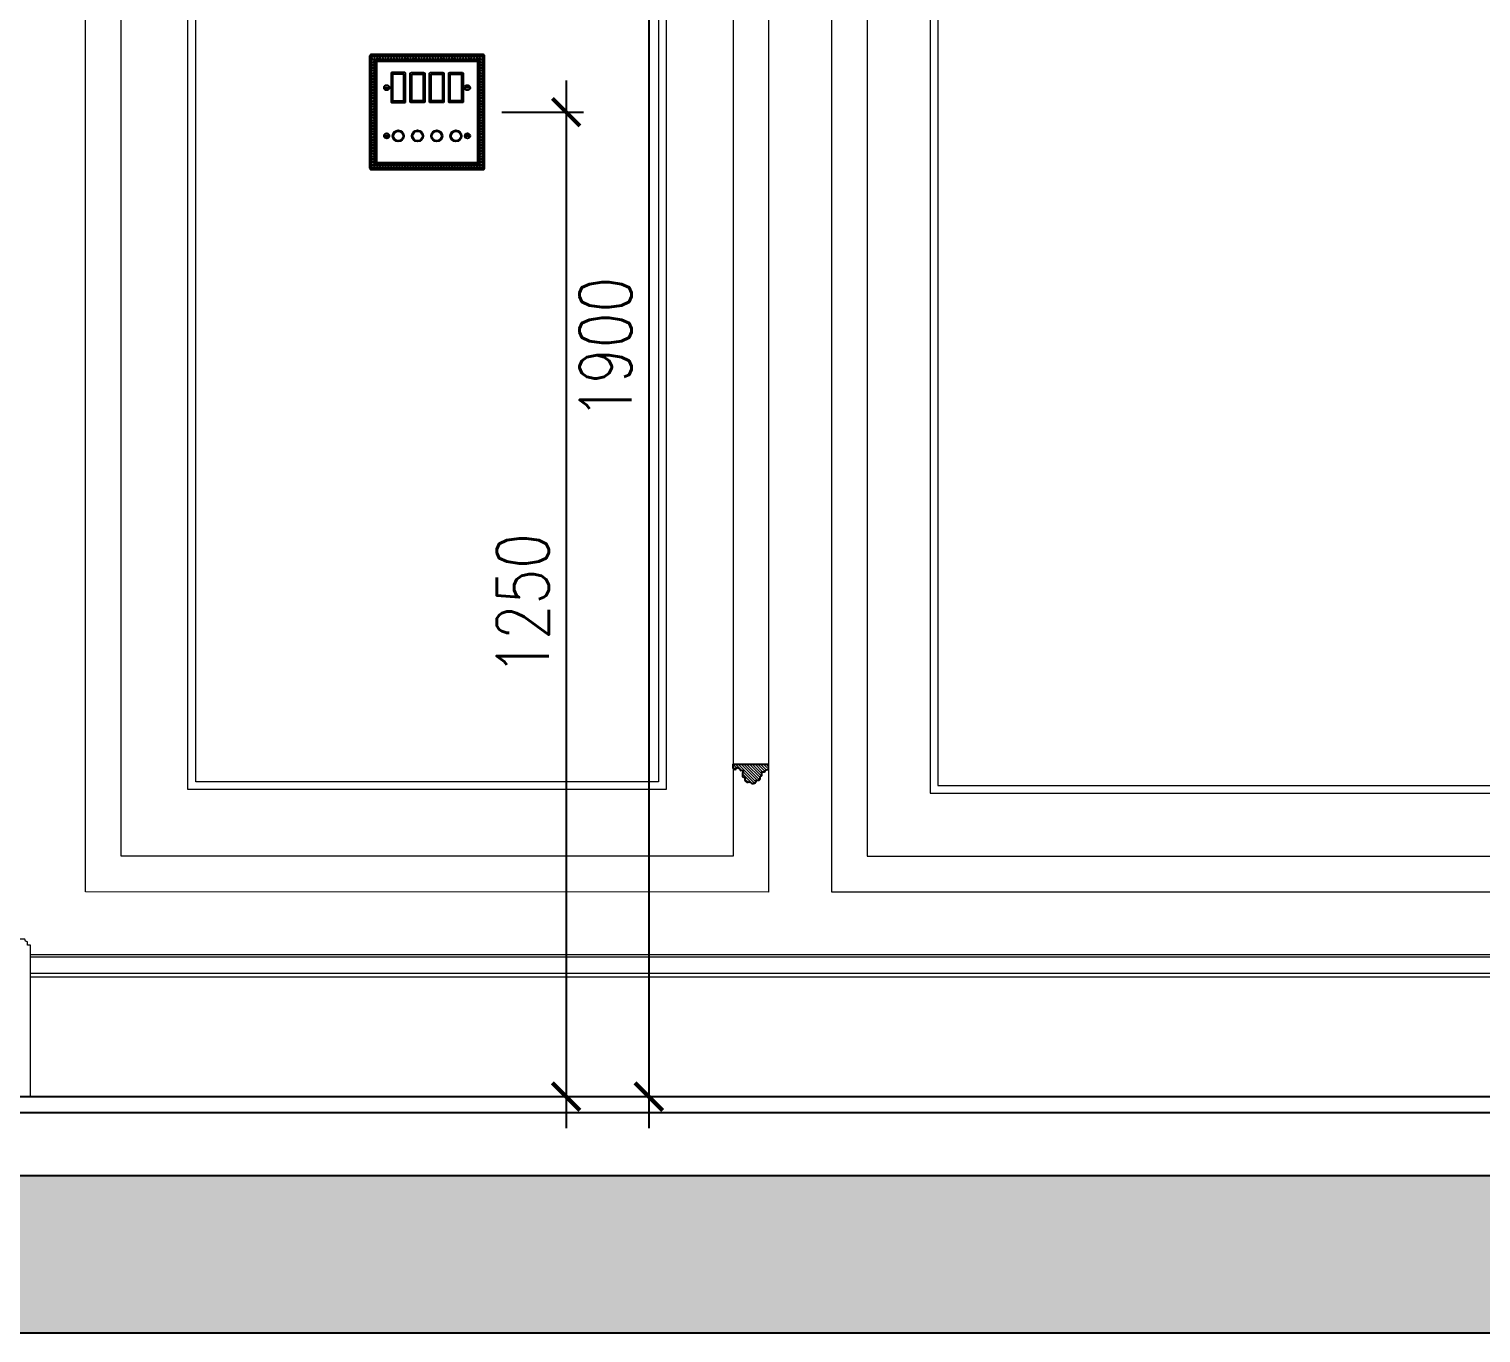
# Model space of a CAD drawing. Header units: millimetres. Extents: x -10942 to 92711, y -16583 to 30009.
# Drawn here: x 44933 to 46776, y 18562 to 20217 of the extents above; entities that cross this region are included whole.
import ezdxf

# ---------------------------------------------------------------- set-up
doc = ezdxf.new("R2010")
doc.units = ezdxf.units.MM
doc.header["$LTSCALE"] = 1000
doc.header["$MEASUREMENT"] = 0
doc.linetypes.add('DASHED', pattern=[0.75, 0.5, -0.25])
doc.linetypes.add('HIDDEN', pattern=[0.375, 0.25, -0.125])
for name, color, linetype in [('A-DIM', 9, 'Continuous'), ('A-Hidden', 8, 'HIDDEN'), ('Layer1', 1, 'Continuous'), ('Layer3', 3, 'Continuous'), ('Layer7', 8, 'Continuous'), ('WOOD', 23, 'Continuous'), ('WOOD 01', 34, 'Continuous')]:
    doc.layers.add(name, color=color, linetype=linetype)
for name, color, linetype, lineweight in [('DIM 2', 3, 'Continuous', 18), ('Fabric', 253, 'Continuous', 0), ('GRC', 41, 'Continuous', 0)]:
    doc.layers.add(name, color=color, linetype=linetype, lineweight=lineweight)
doc.styles.add('ST9', font='romans.shx', dxfattribs={"width": 0.8})
doc.dimstyles.new('DIM-20', dxfattribs={"dimscale": 1000, "dimtxt": 0.044, "dimasz": 0.035, "dimexe": 0.022, "dimexo": 0.022, "dimgap": 0.022, "dimtad": 1, "dimdec": 0, "dimzin": 0, "dimdsep": 46, "dimtxsty": 'ST9', "dimblk1": 'ARCHTICK', "dimblk2": 'ARCHTICK', "dimsah": 1, "dimcen": 0.088, "dimdle": 0.04, "dimclrd": 256, "dimclre": 256, "dimclrt": 3, "dimadec": 0, "dimazin": 0, "dimtfac": 1, "dimtdec": 0, "dimtix": 1, "dimtofl": 0, "dimtmove": 1, "dimatfit": 3, "dimldrblk": 'CLOSED', "dimfxl": 1, "dimtolj": 1, "dimtzin": 0, "dimarcsym": 0})

# ---------------------------------------------------------------- blocks, each defined once
blk = doc.blocks.new('8 gang wandsworth')
at = {"layer": 'Layer7', "color": 1}
for p, q in [((88639.5, 79187.6), (88646.1, 79187.6)), ((88639.5, 79187), (88646.1, 79187)), ((88748.6, 79187.6), (88742, 79187.6)), ((88748.6, 79187), (88742, 79187)), ((88639.5, 79126.4), (88646.1, 79126.4)), ((88639.5, 79125.9), (88646.1, 79125.9)), ((88748.6, 79126.4), (88742, 79126.4)), ((88748.6, 79125.9), (88742, 79125.9))]:
    blk.add_line(p, q, dxfattribs=at)
for points in [[(88623.1, 79083.3), (88765.1, 79083.3, 0.414214), (88767.1, 79085.3), (88767.1, 79227.3, 0.414214), (88765.1, 79229.3), (88623.1, 79229.3, 0.414214), (88621.1, 79227.3), (88621.1, 79085.3, 0.414214)], [(88630.1, 79222.8), (88758.1, 79222.8, -0.414214), (88760.1, 79220.8), (88760.1, 79091.8, -0.414214), (88758.1, 79089.8), (88630.1, 79089.8, -0.414214), (88628.1, 79091.8), (88628.1, 79220.8, -0.414214)], [(88665.7, 79206.4), (88649.3, 79206.4, 0.414214), (88648.3, 79205.4), (88648.3, 79169.4, 0.414214), (88649.3, 79168.4), (88665.7, 79168.4, 0.414214), (88666.7, 79169.4), (88666.7, 79205.4, 0.414214)], [(88673.7, 79206.4), (88690.1, 79206.4, -0.414214), (88691.1, 79205.4), (88691.1, 79169.4, -0.414214), (88690.1, 79168.4), (88673.7, 79168.4, -0.414214), (88672.7, 79169.4), (88672.7, 79205.4, -0.414214)], [(88698.1, 79206.4), (88714.5, 79206.4, -0.414214), (88715.5, 79205.4), (88715.5, 79169.4, -0.414214), (88714.5, 79168.4), (88698.1, 79168.4, -0.414214), (88697.1, 79169.4), (88697.1, 79205.4, -0.414214)], [(88722.5, 79206.4), (88738.9, 79206.4, -0.414214), (88739.9, 79205.4), (88739.9, 79169.4, -0.414214), (88738.9, 79168.4), (88722.5, 79168.4, -0.414214), (88721.5, 79169.4), (88721.5, 79205.4, -0.414214)]]:
    blk.add_lwpolyline(points, format="xyb", close=True, dxfattribs=at)
for points in [[(88623.1, 79085.3), (88765.1, 79085.3), (88765.1, 79227.3), (88623.1, 79227.3)], [(88630.1, 79220.8), (88758.1, 79220.8), (88758.1, 79091.8), (88630.1, 79091.8)], [(88664.7, 79204.4), (88650.3, 79204.4), (88650.3, 79170.4), (88664.7, 79170.4)], [(88674.7, 79204.4), (88689.1, 79204.4), (88689.1, 79170.4), (88674.7, 79170.4)], [(88699.1, 79204.4), (88713.5, 79204.4), (88713.5, 79170.4), (88699.1, 79170.4)], [(88723.5, 79204.4), (88737.9, 79204.4), (88737.9, 79170.4), (88723.5, 79170.4)]]:
    blk.add_lwpolyline(points, close=True, dxfattribs=at)
for centre, radius in [((88625.3, 79221.2), 1.74), ((88625.6, 79225), 1.74), ((88629.1, 79225), 1.74), ((88632.6, 79225), 1.74), ((88636.1, 79225), 1.74), ((88639.6, 79225), 1.74), ((88643.1, 79225), 1.74), ((88646.6, 79225), 1.74), ((88650.2, 79225), 1.74), ((88653.7, 79225), 1.74), ((88657.2, 79225), 1.74), ((88660.7, 79225), 1.74), ((88664.2, 79225), 1.74), ((88667.7, 79225), 1.74), ((88671.2, 79225), 1.74), ((88674.7, 79225), 1.74), ((88678.3, 79225), 1.74), ((88681.8, 79225), 1.74), ((88685.3, 79225), 1.74), ((88688.8, 79225), 1.74), ((88692.3, 79225), 1.74), ((88695.8, 79225), 1.74), ((88699.3, 79225), 1.74), ((88702.9, 79225), 1.74), ((88706.4, 79225), 1.74), ((88709.9, 79225), 1.74), ((88713.4, 79225), 1.74), ((88716.9, 79225), 1.74), ((88720.4, 79225), 1.74), ((88723.9, 79225), 1.74), ((88727.4, 79225), 1.74), ((88731, 79225), 1.74), ((88734.5, 79225), 1.74), ((88738, 79225), 1.74), ((88741.5, 79225), 1.74), ((88745, 79225), 1.74), ((88748.5, 79225), 1.74), ((88752, 79225), 1.74), ((88755.5, 79225), 1.74), ((88759.1, 79225), 1.74), ((88762.6, 79225), 1.74), ((88762.8, 79221.2), 1.74), ((88625.3, 79217.7), 1.74), ((88625.3, 79214.2), 1.74), ((88625.3, 79210.7), 1.74), ((88625.3, 79207.2), 1.74), ((88625.3, 79203.7), 1.74), ((88762.8, 79217.7), 1.74), ((88762.8, 79214.2), 1.74), ((88762.8, 79210.7), 1.74), ((88762.8, 79207.2), 1.74), ((88762.8, 79203.7), 1.74), ((88625.3, 79200.2), 1.74), ((88625.3, 79196.7), 1.74), ((88625.3, 79193.1), 1.74), ((88625.3, 79189.6), 1.74), ((88625.3, 79186.1), 1.74), ((88625.3, 79182.6), 1.74), ((88642.8, 79187.3), 3.3), ((88745.3, 79187.3), 3.3), ((88762.8, 79200.2), 1.74), ((88762.8, 79196.7), 1.74), ((88762.8, 79193.1), 1.74), ((88762.8, 79189.6), 1.74), ((88762.8, 79186.1), 1.74), ((88762.8, 79182.6), 1.74), ((88625.3, 79179.1), 1.74), ((88625.3, 79175.6), 1.74), ((88625.3, 79172.1), 1.74), ((88625.3, 79168.6), 1.74), ((88625.3, 79165), 1.74), ((88762.8, 79179.1), 1.74), ((88762.8, 79175.6), 1.74), ((88762.8, 79172.1), 1.74), ((88762.8, 79168.6), 1.74), ((88762.8, 79165), 1.74), ((88625.3, 79161.5), 1.74), ((88625.3, 79158), 1.74), ((88625.3, 79154.5), 1.74), ((88625.3, 79151), 1.74), ((88625.3, 79147.5), 1.74), ((88762.8, 79161.5), 1.74), ((88762.8, 79158), 1.74), ((88762.8, 79154.5), 1.74), ((88762.8, 79151), 1.74), ((88762.8, 79147.5), 1.74), ((88625.3, 79144), 1.74), ((88625.3, 79140.5), 1.74), ((88625.3, 79136.9), 1.74), ((88625.3, 79133.4), 1.74), ((88625.3, 79129.9), 1.74), ((88642.8, 79126.1), 3.3), ((88657.5, 79126), 7.21), ((88657.5, 79126), 6.21), ((88681.9, 79126), 7.21), ((88681.9, 79126), 6.21), ((88706.3, 79126), 7.21), ((88706.3, 79126), 6.21), ((88730.7, 79126), 7.21), ((88730.7, 79126), 6.21), ((88745.3, 79126.1), 3.3), ((88762.8, 79144), 1.74), ((88762.8, 79140.5), 1.74), ((88762.8, 79136.9), 1.74), ((88762.8, 79133.4), 1.74), ((88762.8, 79129.9), 1.74), ((88625.3, 79126.4), 1.74), ((88625.3, 79122.9), 1.74), ((88625.3, 79119.4), 1.74), ((88625.3, 79115.9), 1.74), ((88625.3, 79112.3), 1.74), ((88625.3, 79108.8), 1.74), ((88762.8, 79126.4), 1.74), ((88762.8, 79122.9), 1.74), ((88762.8, 79119.4), 1.74), ((88762.8, 79115.9), 1.74), ((88762.8, 79112.3), 1.74), ((88762.8, 79108.8), 1.74), ((88625.3, 79105.3), 1.74), ((88625.3, 79101.8), 1.74), ((88625.3, 79098.3), 1.74), ((88625.3, 79094.8), 1.74), ((88625.3, 79091.3), 1.74), ((88762.8, 79105.3), 1.74), ((88762.8, 79101.8), 1.74), ((88762.8, 79098.3), 1.74), ((88762.8, 79094.8), 1.74), ((88762.8, 79091.3), 1.74), ((88625.3, 79087.8), 1.74), ((88629.1, 79087.5), 1.74), ((88632.6, 79087.5), 1.74), ((88636.1, 79087.5), 1.74), ((88639.6, 79087.5), 1.74), ((88643.1, 79087.5), 1.74), ((88646.6, 79087.5), 1.74), ((88650.2, 79087.5), 1.74), ((88653.7, 79087.5), 1.74), ((88657.2, 79087.5), 1.74), ((88660.7, 79087.5), 1.74), ((88664.2, 79087.5), 1.74), ((88667.7, 79087.5), 1.74), ((88671.2, 79087.5), 1.74), ((88674.7, 79087.5), 1.74), ((88678.3, 79087.5), 1.74), ((88681.8, 79087.5), 1.74), ((88685.3, 79087.5), 1.74), ((88688.8, 79087.5), 1.74), ((88692.3, 79087.5), 1.74), ((88695.8, 79087.5), 1.74), ((88699.3, 79087.5), 1.74), ((88702.9, 79087.5), 1.74), ((88706.4, 79087.5), 1.74), ((88709.9, 79087.5), 1.74), ((88713.4, 79087.5), 1.74), ((88716.9, 79087.5), 1.74), ((88720.4, 79087.5), 1.74), ((88723.9, 79087.5), 1.74), ((88727.4, 79087.5), 1.74), ((88731, 79087.5), 1.74), ((88734.5, 79087.5), 1.74), ((88738, 79087.5), 1.74), ((88741.5, 79087.5), 1.74), ((88745, 79087.5), 1.74), ((88748.5, 79087.5), 1.74), ((88752, 79087.5), 1.74), ((88755.5, 79087.5), 1.74), ((88759.1, 79087.5), 1.74), ((88762.8, 79087.8), 1.74)]:
    blk.add_circle(centre, radius, dxfattribs=at)
blk = doc.blocks.new('RMF1342 sect')
at = {"layer": 'GRC', "lineweight": 0}
h = blk.add_hatch(dxfattribs=at)
h.set_pattern_fill('ANSI31,_O', color=256, scale=20)
h.set_pattern_definition([(45, (0, 0), (-1.76776695, 1.76776695), [])])
edge = h.paths.add_edge_path()
edge.add_line((-2713.2, -6244.9), (-2713.2, -6289.9))
edge.add_line((-2713.2, -6289.9), (-2709.3, -6289.9))
edge.add_arc((-2709.2, -6287.6), 2.21, 268.0946, 451.9054)
edge.add_arc((-2704.2, -6285.4), 5.06, 107.1893, 180.7657, ccw=False)
edge.add_line((-2705.7, -6280.5), (-2705.8, -6276.7))
edge.add_arc((-2700.2, -6263.1), 14.7, 247.8031, 278.2392)
edge.add_arc((-2701.5, -6273.6), 5.26, 310.2868, 351.5465)
edge.add_arc((-2694.4, -6271.1), 3.79, 240.6284, 403.9176)
edge.add_arc((-2693.2, -6264.5), 4.24, 291.1771, 452.4369)
edge.add_line((-2693.4, -6260.3), (-2693.4, -6256.8))
edge.add_arc((-2697.1, -6260.1), 4.98, 42.2863, 93.2734)
edge.add_arc((-2702.2, -6257.5), 5.36, 26.22, 55.8652)
edge.add_line((-2699.2, -6253.1), (-2704, -6253.1))
edge.add_line((-2704, -6253.1), (-2704, -6251.1))
edge.add_line((-2704, -6251.1), (-2704, -6249.8))
edge.add_arc((-2701.7, -6245), 5.33, 178.1119, 243.5872, ccw=False)
edge.add_arc((-2710.1, -6018.5), 226.4, 269.2109, 270.7891, ccw=False)
at = {"layer": 'Layer1'}
blk.add_lwpolyline([(-2713.2, -6244.9), (-2713.2, -6289.9), (-2709.3, -6289.9, 1.033821), (-2709.3, -6285.4, -0.332541), (-2705.7, -6280.5, 5.146619), (-2705.7, -6280.5), (-2705.8, -6276.7, 0.133589), (-2698.1, -6277.7, 0.182), (-2696.3, -6274.4, 0.863857), (-2691.7, -6268.5, 0.848511), (-2693.4, -6260.3), (-2693.4, -6256.8, 0.226218), (-2697.4, -6255.2, 0.130078), (-2699.2, -6253.1), (-2704, -6253.1), (-2704, -6251.1), (-2704, -6251.1), (-2704, -6249.8, -0.293725), (-2707, -6244.9, -0.006887)], format="xyb", close=True, dxfattribs=at)
blk = doc.blocks.new('WD-13 NEW')
at = {"layer": 'WOOD', "lineweight": 0}
blk.add_line((371461.5, 109262.9), (373361.2, 109262.9), dxfattribs=at)
blk.add_lwpolyline([(371475.2, 109262.9), (371475.2, 109262.9), (371475.2, 109455.3), (371479, 109455.3), (371479, 109459.3, 0.423814), (371482.5, 109462.9), (371482.5, 109462.9), (371610.5, 109462.9, 0.430156), (371614.1, 109459.3), (371614.1, 109455.3), (371615.5, 109455.3), (371615.5, 109262.9), (371475.2, 109262.9)], format="xyb", dxfattribs=at)
blk = doc.blocks.new('_ARCHTICK')
at = {"color": 0, "linetype": 'ByBlock', "const_width": 0.15}
blk.add_lwpolyline([(-0.5, -0.5), (0.5, 0.5)], dxfattribs=at)
blk = doc.blocks.new('*D227')
at = {"layer": 'A-DIM', "lineweight": -2, "transparency": 16777216}
for p, q in [((45614.8, 20151.7), (45614.8, 18822.1)), ((45533.4, 20111.7), (45636.8, 20111.7)), ((45581.3, 18862.1), (45636.8, 18862.1))]:
    blk.add_line(p, q, dxfattribs=at)
at = {"layer": 'Defpoints', "color": 0, "transparency": 16777216}
for p in [(45511.4, 20111.7, 0), (45559.3, 18862.1, 0), (45614.8, 18862.1)]:
    blk.add_point(p, dxfattribs=at)
at = {"layer": 'A-DIM', "lineweight": -2, "transparency": 16777216, "xscale": 35, "yscale": 35, "zscale": 35}
for p, rotation in [((45614.8, 20111.7), 90), ((45614.8, 18862.1), 270)]:
    blk.add_blockref('_ARCHTICK', p, dxfattribs=dict(at, rotation=rotation))
at = {"layer": 'A-DIM', "color": 3, "transparency": 16777216, "insert": (45559.8, 19486.9), "char_height": 66, "attachment_point": 5, "rotation": 90, "style": 'ST9'}
blk.add_mtext('\\A1;1250', dxfattribs=at)
blk = doc.blocks.new('_CLOSED')
at = {"color": 0, "linetype": 'ByBlock'}
for p, q in [((-1, 0.167), (0, 0)), ((-1, 0.167), (-1, -0.167)), ((0, 0), (-1, -0.167)), ((0, 0), (-1, 0))]:
    blk.add_line(p, q, dxfattribs=at)
blk = doc.blocks.new('*D228')
at = {"layer": 'A-DIM', "lineweight": -2, "transparency": 16777216}
for p, q in [((45719.8, 20802.1), (45719.8, 18822.1)), ((45460.4, 20762.1), (45741.8, 20762.1)), ((45694.7, 18862.1), (45741.8, 18862.1))]:
    blk.add_line(p, q, dxfattribs=at)
at = {"layer": 'Defpoints', "color": 0, "transparency": 16777216}
for p in [(45438.4, 20762.1, 0), (45672.7, 18862.1, 0), (45719.8, 18862.1)]:
    blk.add_point(p, dxfattribs=at)
at = {"layer": 'A-DIM', "lineweight": -2, "transparency": 16777216, "xscale": 35, "yscale": 35, "zscale": 35}
for p, rotation in [((45719.8, 20762.1), 90), ((45719.8, 18862.1), 270)]:
    blk.add_blockref('_ARCHTICK', p, dxfattribs=dict(at, rotation=rotation))
at = {"layer": 'A-DIM', "color": 3, "transparency": 16777216, "insert": (45664.8, 19812.1), "char_height": 66, "attachment_point": 5, "rotation": 90, "style": 'ST9'}
blk.add_mtext('\\A1;1900', dxfattribs=at)

msp = doc.modelspace()

# ---------------------------------------------------------------- hatches: boundary and pattern name
at = {"layer": 'Layer7'}
h = msp.add_hatch(dxfattribs=at)
h.set_pattern_fill('AR-CONC', color=256, scale=10, style=0)
h.set_pattern_definition([(50, (21065.793, 29239.3), (71.72602, -6.27521), [7.5, -82.5]), (355, (21065.79, 29239.3), (-13.87513, 75.21921), [6, -66]), (100.4514, (21071.77, 29238.78), (57.85094, 68.94395), [6.37402, -70.11421]), (46.1842, (21065.79, 29259.3), (106.7241, -16.5519), [11.25, -123.75]), (96.6356, (21074.69, 29257.92), (93.46627, 97.4118), [9.56103, -105.1713]), (351.1842, (21065.79, 29259.3), (93.4662, 97.41186), [9, -99]), (21, (21075.793, 29254.3), (59.6907, -40.26189), [7.5, -82.5]), (326, (21075.79, 29254.3), (24.33153, 72.515), [6, -66]), (71.4514, (21080.77, 29250.95), (84.02226, 32.25305), [6.37402, -70.11421]), (37.5, (21065.793, 29239.302), (1.215986, 33.289385), [0, -65.2, 0, -67, 0, -66.25]), (7.5, (21065.793, 29239.302), (26.306954, 39.44117), [0, -38.2, 0, -63.7, 0, -25.25]), (327.5, (21043.493, 29239.302), (53.382244, -2.255487), [0, -25, 0, -78, 0, -103.5]), (317.5, (21033.493, 29239.302), (58.31862, 10.0105), [0, -32.5, 0, -51.8, 0, -73.5])])
h.paths.add_polyline_path([(39270.2, 18762.1), (39270.2, 18562.1), (50068.3, 18562.1), (50068.3, 18762.1)])

# ---------------------------------------------------------------- linework, layer by layer
at = {"layer": 'A-Hidden', "linetype": 'DASHED', "lineweight": 0, "ltscale": 10}
msp.add_line((51921.8, 18862.1, 0), (42603.5, 18862.1, 0), dxfattribs=at)
at = {"layer": 'GRC', "lineweight": 0, "elevation": 0}
for points in [[(45871.7, 19121.8), (45005, 19122.1), (45005, 21907.1), (45871.7, 21907.1)], [(48228.3, 21907.1), (45951.7, 21907.1), (45951.7, 19122.1), (48228.3, 19122.1)], [(45826.7, 19167.1), (45050, 19167.1), (45050, 21862.1), (45826.7, 21862.1)], [(48183.3, 21862.1), (45996.7, 21862.1), (45996.7, 19167.1), (48183.3, 19167.1)], [(48103.3, 21782.1), (46076.7, 21782.1), (46076.7, 19247.1), (48103.3, 19247.1)], [(45741.9, 19251.8), (45134.8, 19251.8), (45134.8, 21777.3), (45741.9, 21777.3)], [(45731.9, 19261.8), (45144.8, 19261.8), (45144.8, 21767.3), (45731.9, 21767.3)], [(48093.3, 21772.1), (46086.7, 21772.1), (46086.7, 19257.1), (48093.3, 19257.1)]]:
    msp.add_lwpolyline(points, close=True, dxfattribs=at)
at = {"layer": 'Layer1'}
for p, q in [((39270.2, 18862.1, 0), (50068.3, 18862.1, 0)), ((39270.2, 18842.1, 0), (50068.3, 18842.1, 0))]:
    msp.add_line(p, q, dxfattribs=at)
at = {"layer": 'Layer3'}
for p, q in [((39270.2, 18762.1, 0), (50068.3, 18762.1, 0)), ((39270.2, 18562.1, 0), (50068.3, 18562.1, 0))]:
    msp.add_line(p, q, dxfattribs=at)
at = {"layer": 'WOOD 01', "lineweight": 0, "ltscale": 500}
for p, q in [((49241, 19042.1, 0), (44935, 19042.1, 0)), ((49241, 19039.1, 0), (44935, 19039.1, 0)), ((49241, 19018.3, 0), (44935, 19018.3, 0)), ((49241, 19013.5, 0), (44935, 19013.5, 0))]:
    msp.add_line(p, q, dxfattribs=at)

# ---------------------------------------------------------------- block references
at = {"layer": 'DIM 2', "xscale": -1, "rotation": 359.9999999999999}
msp.add_blockref('WD-13 NEW', (416410.3, -90400.8, 0), dxfattribs=at)
at = {"layer": 'Fabric', "color": 1, "lineweight": 0, "rotation": 270}
msp.add_blockref('RMF1342 sect', (52116.5, 16570.5, 0), dxfattribs=at)
at = {"layer": 'Layer7'}
msp.add_blockref('8 gang wandsworth', (-43255.7, -59044.5, 0), dxfattribs=at)

# ---------------------------------------------------------------- dimensions: what is measured, and where the dimension line sits
at = {"layer": 'A-DIM'}
for base, p1, p2, picture, middle in [((45719.8, 18862.1, 0), (45438.4, 20762.1, 0), (45672.7, 18862.1, 0), '*D228', (45664.8, 19812.1, 0)), ((45614.8, 18862.1, 0), (45511.4, 20111.7, 0), (45559.3, 18862.1, 0), '*D227', (45559.8, 19486.9, 0))]:
    dim = msp.add_linear_dim(base=base, p1=p1, p2=p2, angle=90, dimstyle='DIM-20', override={"dimtxt": 0.066}, dxfattribs=at)
    dim.commit()
    dim.dimension.update_dxf_attribs({"geometry": picture, "text_midpoint": middle})

doc.saveas('drawing.dxf')
